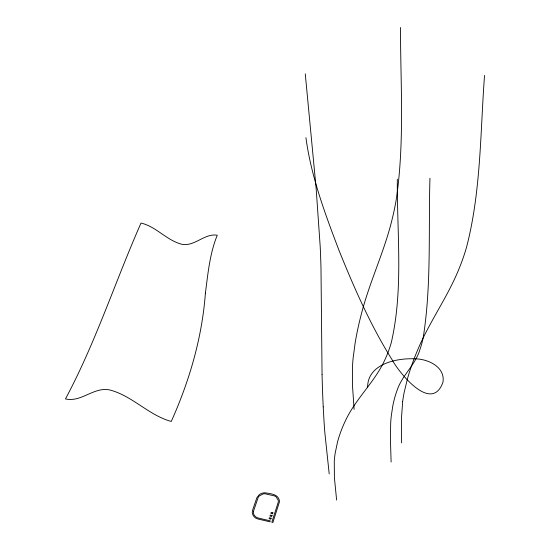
<?xml version="1.0" encoding="UTF-8"?>
<svg xmlns="http://www.w3.org/2000/svg" width="550" height="550" viewBox="0 0 550 550"><rect width="100%" height="100%" fill="white"/><g stroke="black" fill="none" stroke-linecap="round" stroke-linejoin="round"><path stroke-width="0.82" d="M429.962 178.228C428.361 231.192 431.523 284.714 423.273 337.239A311.307 87.972 68.6 0 1 419.939 349.546C415.58 364.657 402.408 374.894 397.354 389.641A821.769 197.471 55.4 0 0 392.762 406.161L391.291 415.896A580.009 145.722 57.1 0 0 390.679 423.197L390.418 438.969L391.119 462.014M367.62 387.062C367.703 364.189 396.007 358.043 414.342 358.813C427.302 358.648 445.473 366.616 442.97 382.195C431.846 413.627 399.417 373.216 392.123 359.796C370.652 325.531 354.351 288.337 339.219 250.931C325.222 214.17 311.197 176.832 305.917 137.651M484.536 75.377C480.232 132.804 481.092 191.4 466.469 247.486A354.372 238.858 -13 0 1 460.054 266.214C448.532 296.079 429.055 322.004 416.976 351.615A458.762 209.495 -30 0 0 407.474 378.709L404.195 392.294A376.558 177.753 -28.9 0 0 402.662 401.507M402.662 401.507L401.397 419.224L401.638 442.881M329.202 473.901L324.816 432.369A308.736 35.42 -86.1 0 1 324.087 422.304L323.214 406.869M336.621 500.087L334.393 477.572L334.269 461.374A466.964 209.653 8.3 0 1 335.143 453.358L337.528 441.994A599.294 259.291 6.5 0 1 345.503 420.612C356.084 397.953 375.856 381.067 385.694 357.967A341.577 193.009 28.1 0 0 391.304 342.533C403.604 289.066 396.908 233.53 397.327 179.218M305.264 73.858L316.147 188.409L320.176 246.194A441.402 87.464 -83 0 1 320.98 267.465L322.059 374.474M354.111 409.393L352.474 385.399L352.467 367.132A333.41 145.468 -48.2 0 1 353.196 357.452L355.142 342.98A398.599 168.623 -49 0 1 361.487 313.589C369.689 281.572 384.34 251.618 392.088 219.457A360.917 233.949 -35.4 0 0 396.22 199.664C404.69 142.697 400.531 84.844 400.482 27.5M323.214 406.869A361.158 40.15 -86.3 0 1 322.059 374.474M253.392 511.473C252.966 514.559 255.406 517.502 258.397 518.066L270.263 520.843L269.947 521.812L258.067 519.028C254.059 518.348 251.116 513.851 252.663 509.953L256.912 497.626L259.243 494.725A8.738 7.783 -13.6 0 1 261.353 493.508L262.866 493.02A7.7 6.854 -13.6 0 1 265.189 492.807C270.084 493.735 277.695 493.879 279.228 499.929A7.961 7.102 -12.7 0 1 279.393 502.054L272.869 522.5L271.824 522.252L278.3 502.033A7.074 6.311 -12.7 0 0 278.169 500.184L276.169 496.932A6.717 5.988 -12.7 0 0 274.526 495.921L265.086 493.776A6.676 5.94 -13.6 0 0 263.072 493.969L259.407 495.873A6.586 5.864 -13.7 0 0 258.197 497.386L253.392 511.473M205.391 293.212C202.084 337.721 189.475 380.848 171.263 421.451C148.885 415.367 132.715 396.151 110.323 390.101C94.236 386.127 81.503 402.703 65.464 398.915C95.707 342.506 115.239 281.407 141.013 223.046C156.454 226.627 166.953 240.804 182.394 244.399C195.113 246.338 204.524 233.179 217.271 235.208C209.736 253.619 207.955 273.666 205.391 293.212M271.143 518.169L270.827 519.138L269.087 518.726L269.404 517.763L271.143 518.169M272.016 515.501L271.7 516.464L269.968 516.058L270.284 515.096L272.016 515.501M272.889 512.841L272.573 513.803L270.841 513.398L271.157 512.442L272.889 512.841"/></g></svg>
